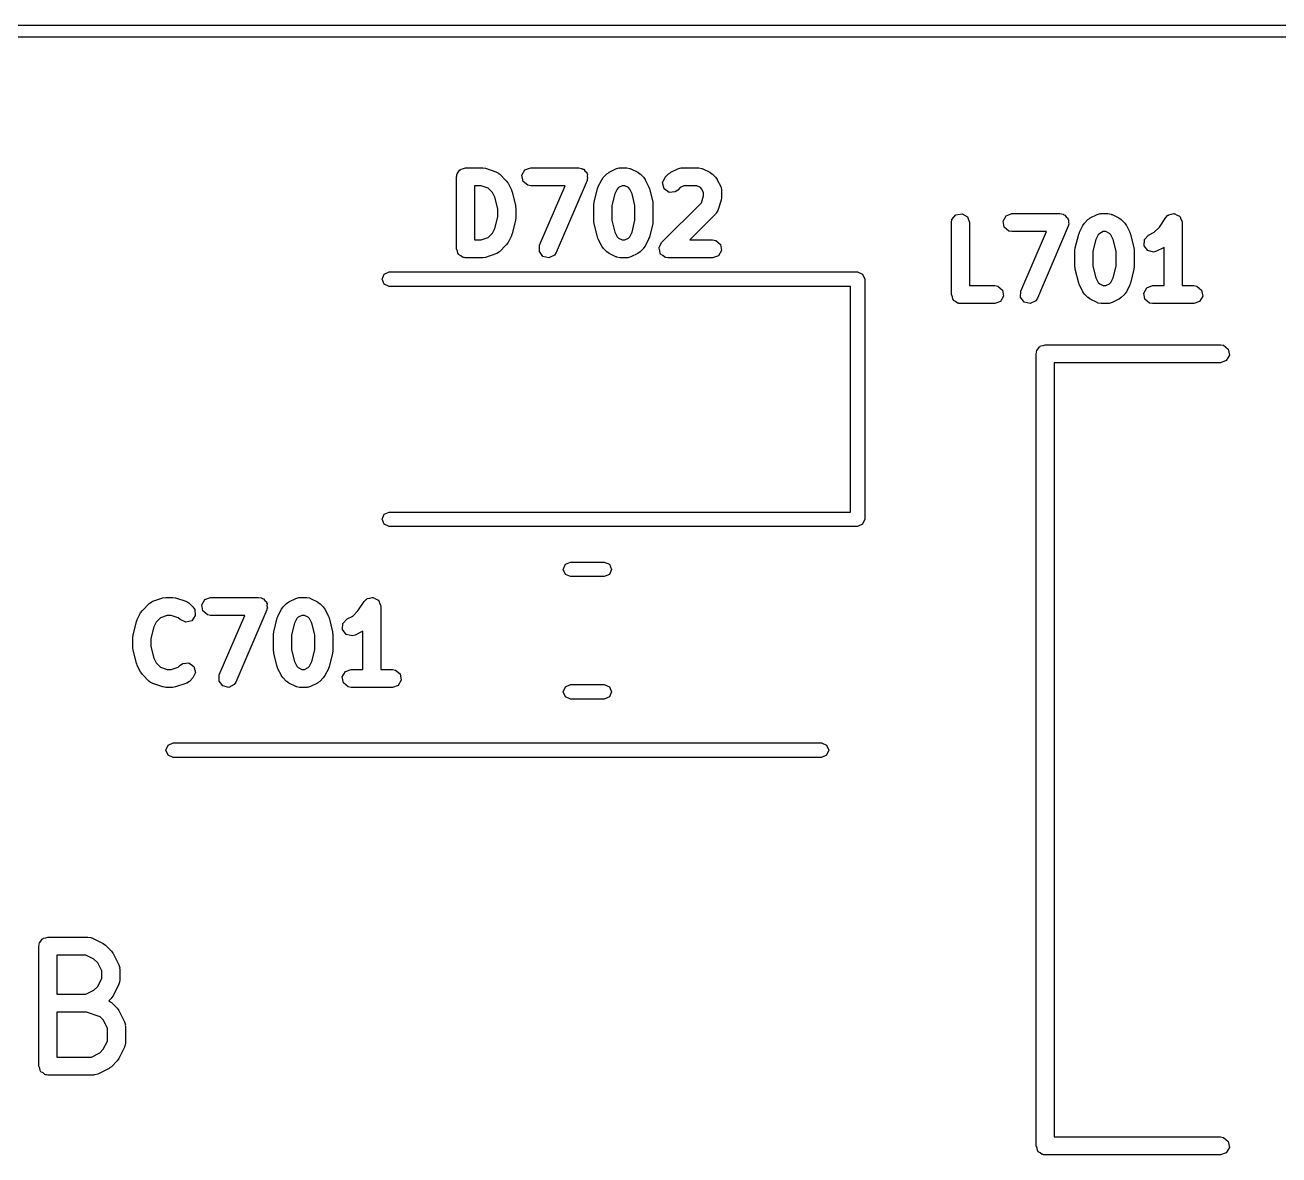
# Model space of a CAD drawing. Extents: x 59.1 to 151.1, y -119.5 to -80.2.
# Drawn here: x 104.79 to 115.23, y -91.36 to -81.95 of the extents above; entities that cross this region are included whole.
import ezdxf

# ---------------------------------------------------------------- set-up
doc = ezdxf.new("R2010")
doc.units = 0
doc.layers.add('BLACK', color=7, linetype='CONTINUOUS')

msp = doc.modelspace()

# ---------------------------------------------------------------- linework, layer by layer
at = {"layer": 'BLACK', "linetype": 'CONTINUOUS'}
for p, q in [((60, -81.95), (149, -81.95)), ((149, -82.05), (60, -82.05)), ((108.385, -83.2144), (108.386, -83.2047)), ((108.385, -83.8144), (108.385, -83.2144)), ((108.386, -83.2014), (108.388, -83.1985)), ((108.386, -83.2047), (108.386, -83.2014)), ((108.388, -83.1985), (108.389, -83.1888)), ((108.389, -83.1888), (108.402, -83.1738)), ((108.402, -83.1738), (108.412, -83.157)), ((108.412, -83.157), (108.418, -83.1547)), ((108.418, -83.1547), (108.422, -83.1495)), ((108.422, -83.1495), (108.441, -83.1461)), ((108.441, -83.1461), (108.46, -83.1394)), ((108.46, -83.1394), (108.603, -83.1394)), ((108.603, -83.1394), (108.625, -83.1433)), ((108.625, -83.1433), (108.626, -83.1433)), ((108.626, -83.1433), (108.712, -83.1718)), ((108.712, -83.1718), (108.735, -83.1843)), ((108.735, -83.1843), (108.737, -83.1881)), ((108.737, -83.1881), (108.741, -83.19)), ((108.741, -83.19), (108.798, -83.2471)), ((108.929, -83.2014), (108.954, -83.157)), ((108.938, -83.2519), (108.929, -83.2014)), ((108.954, -83.157), (109.003, -83.1394)), ((109.003, -83.1394), (109.403, -83.1394)), ((109.403, -83.1394), (109.428, -83.144)), ((109.428, -83.144), (109.435, -83.1496)), ((109.435, -83.1496), (109.444, -83.1517)), ((109.444, -83.1517), (109.454, -83.1657)), ((109.454, -83.1657), (109.468, -83.1769)), ((109.468, -83.1769), (109.469, -83.1857)), ((109.469, -83.1857), (109.474, -83.1927)), ((109.474, -83.1927), (109.473, -83.2102)), ((109.473, -83.2102), (109.476, -83.2275)), ((109.607, -83.2185), (109.635, -83.19)), ((109.635, -83.19), (109.654, -83.1771)), ((109.654, -83.1771), (109.655, -83.1759)), ((109.655, -83.1759), (109.712, -83.1473)), ((109.712, -83.1473), (109.737, -83.1399)), ((109.737, -83.1399), (109.741, -83.141)), ((109.741, -83.141), (109.745, -83.1394)), ((109.745, -83.1394), (109.803, -83.1394)), ((109.803, -83.1394), (109.828, -83.144)), ((109.828, -83.144), (109.832, -83.1468)), ((109.832, -83.1468), (109.836, -83.1473)), ((109.836, -83.1473), (109.893, -83.1759)), ((109.893, -83.1759), (109.911, -83.1893)), ((109.911, -83.1893), (109.913, -83.19)), ((109.913, -83.19), (109.941, -83.2185)), ((110.121, -83.2185), (110.15, -83.19)), ((110.15, -83.19), (110.168, -83.1771)), ((110.168, -83.1771), (110.169, -83.1759)), ((110.169, -83.1759), (110.226, -83.1473)), ((110.226, -83.1473), (110.251, -83.1399)), ((110.251, -83.1399), (110.255, -83.141)), ((110.255, -83.141), (110.26, -83.1394)), ((110.26, -83.1394), (110.403, -83.1394)), ((110.403, -83.1394), (110.428, -83.144)), ((110.428, -83.144), (110.432, -83.1468)), ((110.432, -83.1468), (110.436, -83.1473)), ((110.436, -83.1473), (110.493, -83.1759)), ((110.493, -83.1759), (110.511, -83.1893)), ((110.511, -83.1893), (110.513, -83.19)), ((110.513, -83.19), (110.541, -83.2185)), ((108.535, -83.2894), (108.535, -83.7394)), ((108.59, -83.2894), (108.535, -83.2894)), ((108.648, -83.3086), (108.59, -83.2894)), ((108.684, -83.3446), (108.648, -83.3086)), ((108.798, -83.2471), (108.811, -83.2655)), ((108.811, -83.2655), (108.813, -83.2666)), ((108.813, -83.2666), (108.841, -83.3237)), ((108.977, -83.2849), (108.938, -83.2519)), ((109.003, -83.2894), (108.977, -83.2849)), ((109.289, -83.2894), (109.003, -83.2894)), ((109.076, -83.7849), (109.289, -83.2894)), ((109.472, -83.244), (109.214, -83.844)), ((109.476, -83.2275), (109.472, -83.2351)), ((109.472, -83.2351), (109.472, -83.244)), ((109.53, -83.4248), (109.558, -83.3105)), ((109.558, -83.3105), (109.564, -83.2987)), ((109.564, -83.2952), (109.593, -83.238)), ((109.564, -83.2987), (109.564, -83.2952)), ((109.593, -83.238), (109.606, -83.22)), ((109.606, -83.22), (109.607, -83.2185)), ((109.721, -83.316), (109.702, -83.3549)), ((109.733, -83.3046), (109.721, -83.316)), ((109.763, -83.2894), (109.733, -83.3046)), ((109.785, -83.2894), (109.763, -83.2894)), ((109.815, -83.3046), (109.785, -83.2894)), ((109.827, -83.316), (109.815, -83.3046)), ((109.846, -83.3549), (109.827, -83.316)), ((109.941, -83.2185), (109.954, -83.2369)), ((109.954, -83.2369), (109.955, -83.238)), ((109.955, -83.238), (109.984, -83.2952)), ((109.984, -83.2952), (109.988, -83.3076)), ((109.988, -83.3076), (109.99, -83.3105)), ((109.99, -83.3105), (110.018, -83.4248)), ((110.099, -83.265), (110.121, -83.2185)), ((110.113, -83.3146), (110.099, -83.265)), ((110.155, -83.344), (110.113, -83.3146)), ((110.247, -83.3046), (110.227, -83.3246)), ((110.277, -83.2894), (110.247, -83.3046)), ((110.385, -83.2894), (110.277, -83.2894)), ((110.415, -83.3046), (110.385, -83.2894)), ((110.427, -83.316), (110.415, -83.3046)), ((110.442, -83.3464), (110.427, -83.316)), ((110.541, -83.2185), (110.554, -83.2369)), ((110.554, -83.2369), (110.555, -83.238)), ((110.555, -83.238), (110.584, -83.2952)), ((110.584, -83.2952), (110.591, -83.3201)), ((108.703, -83.3835), (108.684, -83.3446)), ((108.728, -83.4808), (108.703, -83.3835)), ((108.841, -83.3237), (108.845, -83.3362)), ((108.845, -83.3362), (108.847, -83.3391)), ((108.847, -83.3391), (108.875, -83.4534)), ((109.702, -83.3549), (109.678, -83.4522)), ((109.87, -83.4522), (109.846, -83.3549)), ((110.206, -83.3395), (110.155, -83.344)), ((110.227, -83.3246), (110.206, -83.3395)), ((110.423, -83.4311), (110.442, -83.3737)), ((110.442, -83.3737), (110.442, -83.3464)), ((110.588, -83.4096), (110.559, -83.4953)), ((110.592, -83.3859), (110.588, -83.4079)), ((110.588, -83.4079), (110.588, -83.4096)), ((110.591, -83.3201), (110.59, -83.3245)), ((110.59, -83.3245), (110.592, -83.3287)), ((110.592, -83.3287), (110.592, -83.3859)), ((108.728, -83.5481), (108.728, -83.4808)), ((108.875, -83.4534), (108.876, -83.4683)), ((108.876, -83.4683), (108.878, -83.4716)), ((108.878, -83.4716), (108.878, -83.5573)), ((109.528, -83.443), (109.53, -83.4283)), ((109.528, -83.5859), (109.528, -83.443)), ((109.53, -83.4283), (109.53, -83.4248)), ((109.678, -83.4522), (109.678, -83.5766)), ((109.87, -83.5766), (109.87, -83.4522)), ((110.018, -83.4248), (110.019, -83.4397)), ((110.019, -83.4397), (110.02, -83.443)), ((110.02, -83.443), (110.02, -83.5859)), ((110.092, -83.7614), (110.423, -83.4311)), ((110.541, -83.5246), (110.326, -83.7394)), ((110.543, -83.5205), (110.541, -83.5246)), ((110.547, -83.5182), (110.543, -83.5205)), ((110.559, -83.4953), (110.547, -83.5182)), ((112.543, -83.5305), (112.594, -83.5216)), ((112.594, -83.5216), (112.638, -83.5472)), ((112.961, -83.538), (113.009, -83.5204)), ((113.009, -83.5204), (113.409, -83.5204)), ((113.409, -83.5204), (113.435, -83.525)), ((113.435, -83.525), (113.442, -83.5306)), ((113.719, -83.5283), (113.744, -83.5209)), ((113.744, -83.5209), (113.748, -83.522)), ((113.748, -83.522), (113.752, -83.5204)), ((113.752, -83.5204), (113.809, -83.5204)), ((113.809, -83.5204), (113.835, -83.525)), ((113.835, -83.525), (113.839, -83.5278)), ((113.839, -83.5278), (113.843, -83.5283)), ((114.315, -83.5305), (114.336, -83.5267)), ((114.336, -83.5267), (114.357, -83.5206)), ((114.357, -83.5206), (114.361, -83.5223)), ((114.361, -83.5223), (114.365, -83.5216)), ((114.365, -83.5216), (114.384, -83.5324)), ((108.703, -83.6454), (108.728, -83.5481)), ((108.875, -83.5755), (108.847, -83.6898)), ((108.878, -83.5573), (108.875, -83.572)), ((108.875, -83.572), (108.875, -83.5755)), ((109.529, -83.5891), (109.528, -83.5859)), ((109.53, -83.604), (109.529, -83.5891)), ((109.558, -83.7183), (109.53, -83.604)), ((109.678, -83.5766), (109.702, -83.674)), ((109.846, -83.674), (109.87, -83.5766)), ((110.018, -83.604), (109.99, -83.7183)), ((110.02, -83.5859), (110.018, -83.6006)), ((110.018, -83.6006), (110.018, -83.604)), ((112.506, -83.5954), (112.51, -83.5698)), ((112.506, -84.1954), (112.506, -83.5954)), ((112.51, -83.5698), (112.543, -83.5305)), ((112.638, -83.5472), (112.656, -83.5954)), ((112.656, -83.5954), (112.656, -84.1204)), ((112.936, -83.5824), (112.961, -83.538)), ((112.944, -83.6329), (112.936, -83.5824)), ((113.478, -83.625), (113.221, -84.225)), ((113.442, -83.5306), (113.45, -83.5327)), ((113.45, -83.5327), (113.461, -83.5467)), ((113.461, -83.5467), (113.474, -83.5579)), ((113.474, -83.5579), (113.476, -83.5667)), ((113.476, -83.5667), (113.481, -83.5737)), ((113.479, -83.6161), (113.478, -83.625)), ((113.483, -83.6085), (113.479, -83.6161)), ((113.481, -83.5737), (113.48, -83.5912)), ((113.48, -83.5912), (113.483, -83.6085)), ((113.571, -83.6762), (113.599, -83.619)), ((113.599, -83.619), (113.613, -83.601)), ((113.613, -83.601), (113.614, -83.5995)), ((113.614, -83.5995), (113.642, -83.571)), ((113.642, -83.571), (113.66, -83.5581)), ((113.66, -83.5581), (113.662, -83.5569)), ((113.662, -83.5569), (113.719, -83.5283)), ((113.843, -83.5283), (113.9, -83.5569)), ((113.9, -83.5569), (113.918, -83.5703)), ((113.918, -83.5703), (113.92, -83.571)), ((113.92, -83.571), (113.948, -83.5995)), ((113.948, -83.5995), (113.961, -83.6179)), ((113.961, -83.6179), (113.962, -83.619)), ((113.962, -83.619), (113.991, -83.6762)), ((114.237, -83.6334), (114.29, -83.5538)), ((114.29, -83.5538), (114.308, -83.535)), ((114.308, -83.535), (114.312, -83.5338)), ((114.312, -83.5338), (114.315, -83.5305)), ((114.384, -83.5324), (114.404, -83.5412)), ((114.404, -83.5412), (114.406, -83.5451)), ((114.406, -83.5451), (114.41, -83.5472)), ((114.41, -83.5472), (114.417, -83.5677)), ((114.417, -83.5677), (114.427, -83.5872)), ((114.427, -83.5872), (114.426, -83.5914)), ((114.426, -83.5914), (114.427, -83.5954)), ((114.427, -83.5954), (114.427, -84.1204)), ((108.59, -83.7394), (108.648, -83.7203)), ((108.648, -83.7203), (108.684, -83.6843)), ((108.684, -83.6843), (108.703, -83.6454)), ((108.841, -83.7051), (108.813, -83.7623)), ((108.847, -83.6898), (108.841, -83.7016)), ((108.841, -83.7016), (108.841, -83.7051)), ((109.56, -83.7213), (109.558, -83.7183)), ((109.564, -83.7337), (109.56, -83.7213)), ((109.593, -83.7908), (109.564, -83.7337)), ((109.702, -83.674), (109.721, -83.7129)), ((109.721, -83.7129), (109.733, -83.7242)), ((109.733, -83.7242), (109.763, -83.7394)), ((109.785, -83.7394), (109.815, -83.7242)), ((109.815, -83.7242), (109.827, -83.7129)), ((109.827, -83.7129), (109.846, -83.674)), ((109.984, -83.7337), (109.955, -83.7908)), ((109.99, -83.7183), (109.984, -83.7302)), ((109.984, -83.7302), (109.984, -83.7337)), ((112.984, -83.6659), (112.944, -83.6329)), ((113.009, -83.6704), (112.984, -83.6659)), ((113.296, -83.6704), (113.009, -83.6704)), ((113.083, -84.1659), (113.296, -83.6704)), ((113.537, -83.8058), (113.565, -83.6915)), ((113.565, -83.6915), (113.571, -83.6797)), ((113.571, -83.6797), (113.571, -83.6762)), ((113.709, -83.7359), (113.684, -83.8332)), ((113.728, -83.697), (113.709, -83.7359)), ((113.74, -83.6856), (113.728, -83.697)), ((113.77, -83.6704), (113.74, -83.6856)), ((113.792, -83.6704), (113.77, -83.6704)), ((113.822, -83.6856), (113.792, -83.6704)), ((113.834, -83.697), (113.822, -83.6856)), ((113.853, -83.7359), (113.834, -83.697)), ((113.877, -83.8332), (113.853, -83.7359)), ((113.991, -83.6762), (113.994, -83.6886)), ((113.994, -83.6886), (113.996, -83.6915)), ((113.996, -83.6915), (114.025, -83.8058)), ((114.112, -83.737), (114.147, -83.6998)), ((114.147, -83.6998), (114.194, -83.6766)), ((114.194, -83.6766), (114.237, -83.6334)), ((108.391, -83.8327), (108.385, -83.8144)), ((108.395, -83.8519), (108.391, -83.8327)), ((108.535, -83.7394), (108.59, -83.7394)), ((108.741, -83.8389), (108.72, -83.8538)), ((108.798, -83.7817), (108.741, -83.8389)), ((108.799, -83.7803), (108.798, -83.7817)), ((108.813, -83.7623), (108.799, -83.7803)), ((109.074, -83.8361), (109.076, -83.7849)), ((109.104, -83.8772), (109.074, -83.8361)), ((109.594, -83.792), (109.593, -83.7908)), ((109.607, -83.8103), (109.594, -83.792)), ((109.635, -83.8389), (109.607, -83.8103)), ((109.637, -83.8396), (109.635, -83.8389)), ((109.655, -83.8529), (109.637, -83.8396)), ((109.763, -83.7394), (109.785, -83.7394)), ((109.913, -83.8389), (109.894, -83.8518)), ((109.941, -83.8103), (109.913, -83.8389)), ((109.942, -83.8088), (109.941, -83.8103)), ((109.955, -83.7908), (109.942, -83.8088)), ((110.071, -83.8079), (110.072, -83.8048)), ((110.077, -83.8297), (110.071, -83.8079)), ((110.072, -83.8014), (110.083, -83.7818)), ((110.072, -83.8048), (110.072, -83.8014)), ((110.08, -83.8519), (110.077, -83.8297)), ((110.083, -83.7818), (110.092, -83.7614)), ((110.326, -83.7394), (110.517, -83.7394)), ((110.517, -83.7394), (110.543, -83.744)), ((110.543, -83.744), (110.582, -83.7769)), ((110.591, -83.8275), (110.565, -83.8719)), ((110.582, -83.7769), (110.591, -83.8275)), ((113.534, -83.824), (113.537, -83.8093)), ((113.534, -83.9669), (113.534, -83.824)), ((113.537, -83.8093), (113.537, -83.8058)), ((113.684, -83.8332), (113.684, -83.9576)), ((113.877, -83.9576), (113.877, -83.8332)), ((114.025, -83.8058), (114.026, -83.8207)), ((114.026, -83.8207), (114.027, -83.824)), ((114.027, -83.824), (114.027, -83.9669)), ((114.109, -83.7882), (114.112, -83.737)), ((114.14, -83.8294), (114.109, -83.7882)), ((114.189, -83.8414), (114.14, -83.8294)), ((114.214, -83.8339), (114.189, -83.8414)), ((114.272, -83.8054), (114.214, -83.8339)), ((114.273, -83.8042), (114.272, -83.8054)), ((114.277, -83.8009), (114.273, -83.8042)), ((114.277, -84.1204), (114.277, -83.8009)), ((108.4, -83.8563), (108.395, -83.8519)), ((108.402, -83.8626), (108.4, -83.8563)), ((108.419, -83.8724), (108.402, -83.8626)), ((108.434, -83.8849), (108.419, -83.8724)), ((108.444, -83.8866), (108.434, -83.8849)), ((108.447, -83.8883), (108.444, -83.8866)), ((108.45, -83.8877), (108.447, -83.8883)), ((108.46, -83.8894), (108.45, -83.8877)), ((108.603, -83.8894), (108.46, -83.8894)), ((108.604, -83.8889), (108.603, -83.8894)), ((108.626, -83.8856), (108.604, -83.8889)), ((108.712, -83.857), (108.626, -83.8856)), ((108.716, -83.8542), (108.712, -83.857)), ((108.72, -83.8538), (108.716, -83.8542)), ((109.154, -83.8889), (109.104, -83.8772)), ((109.2, -83.8658), (109.154, -83.8889)), ((109.214, -83.844), (109.2, -83.8658)), ((109.712, -83.8815), (109.655, -83.8529)), ((109.716, -83.882), (109.712, -83.8815)), ((109.72, -83.8849), (109.716, -83.882)), ((109.745, -83.8894), (109.72, -83.8849)), ((109.803, -83.8894), (109.745, -83.8894)), ((109.807, -83.8879), (109.803, -83.8894)), ((109.811, -83.8889), (109.807, -83.8879)), ((109.836, -83.8815), (109.811, -83.8889)), ((109.893, -83.8529), (109.836, -83.8815)), ((109.894, -83.8518), (109.893, -83.8529)), ((110.083, -83.8541), (110.08, -83.8519)), ((110.084, -83.8574), (110.083, -83.8541)), ((110.102, -83.8704), (110.084, -83.8574)), ((110.12, -83.8849), (110.102, -83.8704)), ((110.124, -83.8857), (110.12, -83.8849)), ((110.126, -83.8869), (110.124, -83.8857)), ((110.129, -83.8866), (110.126, -83.8869)), ((110.145, -83.8894), (110.129, -83.8866)), ((110.517, -83.8894), (110.145, -83.8894)), ((110.565, -83.8719), (110.517, -83.8894)), ((107.764, -84.067), (107.782, -84.0246)), ((107.782, -84.0246), (107.824, -84.007)), ((107.824, -84.007), (111.724, -84.007)), ((111.724, -84.007), (111.766, -84.0246)), ((111.766, -84.0246), (111.784, -84.067)), ((113.536, -83.9701), (113.534, -83.9669)), ((113.537, -83.985), (113.536, -83.9701)), ((113.565, -84.0993), (113.537, -83.985)), ((113.684, -83.9576), (113.709, -84.055)), ((113.853, -84.055), (113.877, -83.9576)), ((114.025, -83.985), (113.996, -84.0993)), ((114.027, -83.9669), (114.025, -83.9816)), ((114.025, -83.9816), (114.025, -83.985)), ((107.782, -84.1094), (107.764, -84.067)), ((107.824, -84.127), (107.782, -84.1094)), ((111.664, -84.127), (107.824, -84.127)), ((111.664, -86.007), (111.664, -84.127)), ((111.784, -84.067), (111.784, -86.067)), ((112.656, -84.1204), (112.867, -84.1204)), ((112.867, -84.1204), (112.892, -84.125)), ((112.892, -84.125), (112.932, -84.1579)), ((113.567, -84.1023), (113.565, -84.0993)), ((113.571, -84.1147), (113.567, -84.1023)), ((113.599, -84.1718), (113.571, -84.1147)), ((113.709, -84.055), (113.728, -84.0939)), ((113.728, -84.0939), (113.74, -84.1052)), ((113.74, -84.1052), (113.77, -84.1204)), ((113.77, -84.1204), (113.792, -84.1204)), ((113.792, -84.1204), (113.822, -84.1052)), ((113.822, -84.1052), (113.834, -84.0939)), ((113.834, -84.0939), (113.853, -84.055)), ((113.991, -84.1147), (113.962, -84.1718)), ((113.996, -84.0993), (113.991, -84.1112)), ((113.991, -84.1112), (113.991, -84.1147)), ((114.107, -84.1824), (114.133, -84.138)), ((114.133, -84.138), (114.181, -84.1204)), ((114.181, -84.1204), (114.277, -84.1204)), ((114.427, -84.1204), (114.524, -84.1204)), ((114.524, -84.1204), (114.549, -84.125)), ((114.549, -84.125), (114.589, -84.1579)), ((112.513, -84.2137), (112.506, -84.1954)), ((112.516, -84.2329), (112.513, -84.2137)), ((112.521, -84.2373), (112.516, -84.2329)), ((112.523, -84.2436), (112.521, -84.2373)), ((112.54, -84.2534), (112.523, -84.2436)), ((112.555, -84.2659), (112.54, -84.2534)), ((112.915, -84.2529), (112.867, -84.2704)), ((112.94, -84.2085), (112.915, -84.2529)), ((112.932, -84.1579), (112.94, -84.2085)), ((113.08, -84.2171), (113.083, -84.1659)), ((113.111, -84.2582), (113.08, -84.2171)), ((113.161, -84.2699), (113.111, -84.2582)), ((113.207, -84.2468), (113.161, -84.2699)), ((113.221, -84.225), (113.207, -84.2468)), ((113.601, -84.173), (113.599, -84.1718)), ((113.614, -84.1913), (113.601, -84.173)), ((113.642, -84.2199), (113.614, -84.1913)), ((113.644, -84.2206), (113.642, -84.2199)), ((113.662, -84.2339), (113.644, -84.2206)), ((113.719, -84.2625), (113.662, -84.2339)), ((113.9, -84.2339), (113.843, -84.2625)), ((113.901, -84.2328), (113.9, -84.2339)), ((113.92, -84.2199), (113.901, -84.2328)), ((113.948, -84.1913), (113.92, -84.2199)), ((113.949, -84.1898), (113.948, -84.1913)), ((113.962, -84.1718), (113.949, -84.1898)), ((114.116, -84.2329), (114.107, -84.1824)), ((114.155, -84.2659), (114.116, -84.2329)), ((114.572, -84.2529), (114.524, -84.2704)), ((114.598, -84.2085), (114.572, -84.2529)), ((114.589, -84.1579), (114.598, -84.2085)), ((112.565, -84.2676), (112.555, -84.2659)), ((112.568, -84.2693), (112.565, -84.2676)), ((112.571, -84.2687), (112.568, -84.2693)), ((112.581, -84.2704), (112.571, -84.2687)), ((112.867, -84.2704), (112.581, -84.2704)), ((113.723, -84.263), (113.719, -84.2625)), ((113.727, -84.2659), (113.723, -84.263)), ((113.752, -84.2704), (113.727, -84.2659)), ((113.809, -84.2704), (113.752, -84.2704)), ((113.814, -84.2689), (113.809, -84.2704)), ((113.818, -84.2699), (113.814, -84.2689)), ((113.843, -84.2625), (113.818, -84.2699)), ((114.181, -84.2704), (114.155, -84.2659)), ((114.524, -84.2704), (114.181, -84.2704)), ((113.212, -84.675), (113.214, -84.6721)), ((113.213, -84.6783), (113.212, -84.675)), ((113.214, -84.6721), (113.216, -84.6623)), ((113.216, -84.6623), (113.228, -84.6474)), ((113.228, -84.6474), (113.238, -84.6305)), ((113.238, -84.6305), (113.244, -84.6282)), ((113.244, -84.6282), (113.248, -84.623)), ((113.248, -84.623), (113.268, -84.6197)), ((113.268, -84.6197), (113.286, -84.613)), ((113.286, -84.613), (114.746, -84.613)), ((114.746, -84.613), (114.772, -84.6175)), ((114.772, -84.6175), (114.811, -84.6505)), ((114.811, -84.6505), (114.82, -84.701)), ((113.211, -84.688), (113.213, -84.6783)), ((113.211, -91.288), (113.211, -84.688)), ((114.746, -84.763), (113.361, -84.763)), ((113.361, -84.763), (113.361, -91.213)), ((114.794, -84.7455), (114.746, -84.763)), ((114.82, -84.701), (114.794, -84.7455)), ((107.764, -86.067), (107.782, -86.0246)), ((107.782, -86.0246), (107.824, -86.007)), ((107.824, -86.007), (111.664, -86.007)), ((107.782, -86.1094), (107.764, -86.067)), ((107.824, -86.127), (107.782, -86.1094)), ((111.724, -86.127), (107.824, -86.127)), ((111.766, -86.1094), (111.724, -86.127)), ((111.784, -86.067), (111.766, -86.1094)), ((109.273, -86.485), (109.291, -86.4426)), ((109.291, -86.4426), (109.333, -86.425)), ((109.333, -86.425), (109.615, -86.425)), ((109.615, -86.425), (109.657, -86.4426)), ((109.657, -86.4426), (109.675, -86.485)), ((109.291, -86.5274), (109.273, -86.485)), ((109.333, -86.545), (109.291, -86.5274)), ((109.615, -86.545), (109.333, -86.545)), ((109.657, -86.5274), (109.615, -86.545)), ((109.675, -86.485), (109.657, -86.5274)), ((105.825, -86.769), (105.847, -86.754)), ((105.847, -86.754), (105.851, -86.7536)), ((105.851, -86.7536), (105.855, -86.7508)), ((105.855, -86.7508), (105.94, -86.7223)), ((105.94, -86.7223), (105.963, -86.719)), ((105.963, -86.719), (105.964, -86.7184)), ((105.964, -86.7184), (106.021, -86.7184)), ((106.021, -86.7184), (106.043, -86.7223)), ((106.043, -86.7223), (106.045, -86.7223)), ((106.045, -86.7223), (106.131, -86.7508)), ((106.131, -86.7508), (106.154, -86.7633)), ((106.154, -86.7633), (106.156, -86.7671)), ((106.262, -86.7804), (106.287, -86.736)), ((106.287, -86.736), (106.336, -86.7184)), ((106.336, -86.7184), (106.736, -86.7184)), ((106.736, -86.7184), (106.761, -86.723)), ((106.761, -86.723), (106.768, -86.7286)), ((106.768, -86.7286), (106.777, -86.7307)), ((106.777, -86.7307), (106.787, -86.7447)), ((106.787, -86.7447), (106.801, -86.7559)), ((106.801, -86.7559), (106.802, -86.7647)), ((106.802, -86.7647), (106.807, -86.7717)), ((106.968, -86.769), (106.987, -86.7561)), ((106.987, -86.7561), (106.988, -86.7549)), ((106.988, -86.7549), (107.045, -86.7263)), ((107.045, -86.7263), (107.07, -86.7189)), ((107.07, -86.7189), (107.074, -86.72)), ((107.074, -86.72), (107.078, -86.7184)), ((107.078, -86.7184), (107.136, -86.7184)), ((107.136, -86.7184), (107.161, -86.723)), ((107.161, -86.723), (107.165, -86.7258)), ((107.165, -86.7258), (107.169, -86.7263)), ((107.169, -86.7263), (107.226, -86.7549)), ((107.226, -86.7549), (107.244, -86.7683)), ((107.563, -86.8314), (107.616, -86.7518)), ((107.616, -86.7518), (107.634, -86.733)), ((107.634, -86.733), (107.638, -86.7318)), ((107.638, -86.7318), (107.641, -86.7285)), ((107.641, -86.7285), (107.662, -86.7247)), ((107.662, -86.7247), (107.683, -86.7186)), ((107.683, -86.7186), (107.687, -86.7203)), ((107.687, -86.7203), (107.691, -86.7196)), ((107.691, -86.7196), (107.71, -86.7304)), ((107.71, -86.7304), (107.73, -86.7392)), ((107.73, -86.7392), (107.732, -86.7431)), ((107.732, -86.7431), (107.736, -86.7452)), ((107.736, -86.7452), (107.743, -86.7657)), ((105.726, -86.9027), (105.754, -86.8456)), ((105.754, -86.8456), (105.768, -86.8276)), ((105.768, -86.8261), (105.825, -86.769)), ((105.768, -86.8276), (105.768, -86.8261)), ((105.976, -86.8684), (105.919, -86.8876)), ((106.009, -86.8684), (105.976, -86.8684)), ((106.066, -86.8876), (106.009, -86.8684)), ((106.156, -86.7671), (106.16, -86.769)), ((106.16, -86.769), (106.189, -86.7975)), ((106.189, -86.7975), (106.204, -86.8189)), ((106.204, -86.8189), (106.208, -86.87)), ((106.271, -86.8309), (106.262, -86.7804)), ((106.31, -86.8639), (106.271, -86.8309)), ((106.336, -86.8684), (106.31, -86.8639)), ((106.622, -86.8684), (106.336, -86.8684)), ((106.409, -87.3639), (106.622, -86.8684)), ((106.805, -86.823), (106.547, -87.423)), ((106.809, -86.8065), (106.805, -86.8141)), ((106.805, -86.8141), (106.805, -86.823)), ((106.807, -86.7717), (106.806, -86.7892)), ((106.806, -86.7892), (106.809, -86.8065)), ((106.897, -86.8742), (106.926, -86.817)), ((106.926, -86.817), (106.939, -86.799)), ((106.939, -86.799), (106.94, -86.7975)), ((106.94, -86.7975), (106.968, -86.769)), ((107.096, -86.8684), (107.066, -86.8836)), ((107.118, -86.8684), (107.096, -86.8684)), ((107.148, -86.8836), (107.118, -86.8684)), ((107.244, -86.7683), (107.246, -86.769)), ((107.246, -86.769), (107.274, -86.7975)), ((107.274, -86.7975), (107.287, -86.8159)), ((107.287, -86.8159), (107.288, -86.817)), ((107.288, -86.817), (107.317, -86.8742)), ((107.52, -86.8746), (107.563, -86.8314)), ((107.743, -86.7657), (107.753, -86.7852)), ((107.753, -86.7852), (107.752, -86.7894)), ((107.752, -86.7894), (107.753, -86.7934)), ((107.753, -86.7934), (107.753, -87.3184)), ((105.691, -87.0324), (105.72, -86.9181)), ((105.72, -86.9181), (105.725, -86.9063)), ((105.725, -86.9063), (105.726, -86.9027)), ((105.863, -86.9625), (105.839, -87.0598)), ((105.883, -86.9236), (105.863, -86.9625)), ((105.919, -86.8876), (105.883, -86.9236)), ((106.083, -86.9036), (106.066, -86.8876)), ((106.129, -86.9253), (106.083, -86.9036)), ((106.179, -86.912), (106.129, -86.9253)), ((106.208, -86.87), (106.179, -86.912)), ((106.863, -87.0038), (106.891, -86.8895)), ((106.891, -86.8895), (106.897, -86.8777)), ((106.897, -86.8777), (106.897, -86.8742)), ((107.035, -86.9339), (107.011, -87.0312)), ((107.054, -86.895), (107.035, -86.9339)), ((107.066, -86.8836), (107.054, -86.895)), ((107.16, -86.895), (107.148, -86.8836)), ((107.179, -86.9339), (107.16, -86.895)), ((107.203, -87.0312), (107.179, -86.9339)), ((107.317, -86.8742), (107.321, -86.8866)), ((107.321, -86.8866), (107.323, -86.8895)), ((107.323, -86.8895), (107.351, -87.0038)), ((107.435, -86.9862), (107.438, -86.935)), ((107.438, -86.935), (107.473, -86.8978)), ((107.473, -86.8978), (107.52, -86.8746)), ((105.689, -87.0506), (105.692, -87.0358)), ((105.689, -87.1363), (105.689, -87.0506)), ((105.692, -87.0358), (105.691, -87.0324)), ((105.839, -87.0598), (105.839, -87.1271)), ((106.861, -87.022), (106.863, -87.0073)), ((106.861, -87.1649), (106.861, -87.022)), ((106.863, -87.0073), (106.863, -87.0038)), ((107.011, -87.0312), (107.011, -87.1556)), ((107.203, -87.1556), (107.203, -87.0312)), ((107.351, -87.0038), (107.352, -87.0187)), ((107.352, -87.0187), (107.353, -87.022)), ((107.353, -87.022), (107.353, -87.1649)), ((107.466, -87.0274), (107.435, -86.9862)), ((107.516, -87.0394), (107.466, -87.0274)), ((107.541, -87.0319), (107.516, -87.0394)), ((107.598, -87.0034), (107.541, -87.0319)), ((107.599, -87.0022), (107.598, -87.0034)), ((107.603, -86.9989), (107.599, -87.0022)), ((107.603, -87.3184), (107.603, -86.9989)), ((105.69, -87.1395), (105.689, -87.1363)), ((105.691, -87.1545), (105.69, -87.1395)), ((105.72, -87.2688), (105.691, -87.1545)), ((105.839, -87.1271), (105.863, -87.2244)), ((106.862, -87.1681), (106.861, -87.1649)), ((106.863, -87.183), (106.862, -87.1681)), ((107.011, -87.1556), (107.035, -87.253)), ((107.179, -87.253), (107.203, -87.1556)), ((107.353, -87.1649), (107.351, -87.1796)), ((107.351, -87.1796), (107.351, -87.183)), ((105.722, -87.2717), (105.72, -87.2688)), ((105.726, -87.2841), (105.722, -87.2717)), ((105.754, -87.3413), (105.726, -87.2841)), ((105.863, -87.2244), (105.883, -87.2633)), ((105.883, -87.2633), (105.919, -87.2993)), ((106.066, -87.2993), (106.083, -87.2833)), ((106.083, -87.2833), (106.104, -87.2683)), ((106.104, -87.2683), (106.155, -87.2638)), ((106.155, -87.2638), (106.197, -87.2933)), ((106.891, -87.2973), (106.863, -87.183)), ((107.035, -87.253), (107.054, -87.2919)), ((107.16, -87.2919), (107.179, -87.253)), ((107.351, -87.183), (107.323, -87.2973)), ((105.755, -87.3424), (105.754, -87.3413)), ((105.768, -87.3607), (105.755, -87.3424)), ((105.825, -87.4179), (105.768, -87.3607)), ((105.919, -87.2993), (105.976, -87.3184)), ((105.976, -87.3184), (106.009, -87.3184)), ((106.009, -87.3184), (106.066, -87.2993)), ((106.189, -87.3893), (106.16, -87.4179)), ((106.21, -87.3428), (106.189, -87.3893)), ((106.197, -87.2933), (106.21, -87.3428)), ((106.407, -87.4151), (106.409, -87.3639)), ((106.893, -87.3003), (106.891, -87.2973)), ((106.897, -87.3127), (106.893, -87.3003)), ((106.926, -87.3698), (106.897, -87.3127)), ((106.927, -87.371), (106.926, -87.3698)), ((106.94, -87.3893), (106.927, -87.371)), ((106.968, -87.4179), (106.94, -87.3893)), ((107.054, -87.2919), (107.066, -87.3032)), ((107.066, -87.3032), (107.096, -87.3184)), ((107.096, -87.3184), (107.118, -87.3184)), ((107.118, -87.3184), (107.148, -87.3032)), ((107.148, -87.3032), (107.16, -87.2919)), ((107.274, -87.3893), (107.246, -87.4179)), ((107.275, -87.3878), (107.274, -87.3893)), ((107.288, -87.3698), (107.275, -87.3878)), ((107.317, -87.3127), (107.288, -87.3698)), ((107.323, -87.2973), (107.317, -87.3092)), ((107.317, -87.3092), (107.317, -87.3127)), ((107.433, -87.3804), (107.459, -87.336)), ((107.442, -87.4309), (107.433, -87.3804)), ((107.459, -87.336), (107.507, -87.3184)), ((107.507, -87.3184), (107.603, -87.3184)), ((107.753, -87.3184), (107.85, -87.3184)), ((107.85, -87.3184), (107.876, -87.323)), ((107.876, -87.323), (107.915, -87.3559)), ((107.915, -87.3559), (107.924, -87.4065)), ((105.829, -87.4198), (105.825, -87.4179)), ((105.832, -87.4236), (105.829, -87.4198)), ((105.855, -87.436), (105.832, -87.4236)), ((105.94, -87.4646), (105.855, -87.436)), ((105.942, -87.4645), (105.94, -87.4646)), ((105.964, -87.4684), (105.942, -87.4645)), ((106.021, -87.4684), (105.964, -87.4684)), ((106.023, -87.4679), (106.021, -87.4684)), ((106.045, -87.4646), (106.023, -87.4679)), ((106.131, -87.436), (106.045, -87.4646)), ((106.134, -87.4332), (106.131, -87.436)), ((106.139, -87.4328), (106.134, -87.4332)), ((106.16, -87.4179), (106.139, -87.4328)), ((106.437, -87.4562), (106.407, -87.4151)), ((106.487, -87.4679), (106.437, -87.4562)), ((106.533, -87.4448), (106.487, -87.4679)), ((106.547, -87.423), (106.533, -87.4448)), ((106.97, -87.4186), (106.968, -87.4179)), ((106.988, -87.4319), (106.97, -87.4186)), ((107.045, -87.4605), (106.988, -87.4319)), ((107.049, -87.461), (107.045, -87.4605)), ((107.053, -87.4639), (107.049, -87.461)), ((107.078, -87.4684), (107.053, -87.4639)), ((107.136, -87.4684), (107.078, -87.4684)), ((107.14, -87.4669), (107.136, -87.4684)), ((107.144, -87.4679), (107.14, -87.4669)), ((107.169, -87.4605), (107.144, -87.4679)), ((107.226, -87.4319), (107.169, -87.4605)), ((107.227, -87.4308), (107.226, -87.4319)), ((107.246, -87.4179), (107.227, -87.4308)), ((107.481, -87.4639), (107.442, -87.4309)), ((107.507, -87.4684), (107.481, -87.4639)), ((107.85, -87.4684), (107.507, -87.4684)), ((107.898, -87.4509), (107.85, -87.4684)), ((107.924, -87.4065), (107.898, -87.4509)), ((109.273, -87.505), (109.291, -87.4626)), ((109.291, -87.4626), (109.333, -87.445)), ((109.333, -87.445), (109.615, -87.445)), ((109.615, -87.445), (109.657, -87.4626)), ((109.657, -87.4626), (109.675, -87.505)), ((109.291, -87.5474), (109.273, -87.505)), ((109.333, -87.565), (109.291, -87.5474)), ((109.615, -87.565), (109.333, -87.565)), ((109.657, -87.5474), (109.615, -87.565)), ((109.675, -87.505), (109.657, -87.5474)), ((105.964, -87.991), (105.982, -87.9486)), ((105.982, -88.0334), (105.964, -87.991)), ((105.982, -87.9486), (106.024, -87.931)), ((106.024, -87.931), (111.424, -87.931)), ((111.424, -87.931), (111.466, -87.9486)), ((111.466, -87.9486), (111.484, -87.991)), ((111.484, -87.991), (111.466, -88.0334)), ((106.024, -88.051), (105.982, -88.0334)), ((111.424, -88.051), (106.024, -88.051)), ((111.466, -88.0334), (111.424, -88.051)), ((104.911, -89.5967), (104.923, -89.5818)), ((104.923, -89.5818), (104.933, -89.5649)), ((104.933, -89.5649), (104.939, -89.5626)), ((104.939, -89.5626), (104.944, -89.5574)), ((104.944, -89.5574), (104.963, -89.554)), ((104.963, -89.554), (104.981, -89.5474)), ((104.981, -89.5474), (105.315, -89.5474)), ((105.315, -89.5474), (105.34, -89.5519)), ((105.34, -89.5519), (105.344, -89.5548)), ((105.344, -89.5548), (105.348, -89.5553)), ((105.348, -89.5553), (105.443, -89.6029)), ((104.906, -89.6224), (104.908, -89.6126)), ((104.906, -90.6224), (104.906, -89.6224)), ((104.907, -89.6094), (104.909, -89.6065)), ((104.908, -89.6126), (104.907, -89.6094)), ((104.909, -89.6065), (104.911, -89.5967)), ((105.443, -89.6029), (105.461, -89.6163)), ((105.461, -89.6163), (105.463, -89.617)), ((105.463, -89.617), (105.51, -89.6646)), ((105.51, -89.6646), (105.523, -89.683)), ((105.523, -89.683), (105.525, -89.6841)), ((105.525, -89.6841), (105.572, -89.7793)), ((105.056, -89.6974), (105.056, -90.0236)), ((105.297, -89.6974), (105.056, -89.6974)), ((105.365, -89.7316), (105.297, -89.6974)), ((105.396, -89.762), (105.365, -89.7316)), ((105.43, -89.8306), (105.396, -89.762)), ((105.572, -89.7793), (105.58, -89.8043)), ((105.396, -89.9589), (105.43, -89.8904)), ((105.43, -89.8904), (105.43, -89.8306)), ((105.58, -89.8043), (105.579, -89.8086)), ((105.579, -89.8086), (105.58, -89.8129)), ((105.58, -89.8129), (105.58, -89.9081)), ((105.297, -90.0236), (105.365, -89.9893)), ((105.365, -89.9893), (105.396, -89.9589)), ((105.572, -89.9416), (105.525, -90.0369)), ((105.573, -89.9372), (105.572, -89.9416)), ((105.576, -89.9337), (105.573, -89.9372)), ((105.58, -89.9081), (105.576, -89.9337)), ((105.056, -90.0236), (105.297, -90.0236)), ((105.51, -90.0564), (105.488, -90.0788)), ((105.488, -90.0788), (105.504, -90.0874)), ((105.504, -90.0874), (105.506, -90.0913)), ((105.506, -90.0913), (105.51, -90.0932)), ((105.511, -90.0549), (105.51, -90.0564)), ((105.51, -90.0932), (105.558, -90.1408)), ((105.525, -90.0369), (105.511, -90.0549)), ((105.056, -90.1736), (105.056, -90.5474)), ((105.302, -90.1736), (105.056, -90.1736)), ((105.417, -90.2117), (105.302, -90.1736)), ((105.558, -90.1408), (105.571, -90.1591)), ((105.571, -90.1591), (105.572, -90.1603)), ((105.572, -90.1603), (105.62, -90.2555)), ((105.443, -90.2382), (105.417, -90.2117)), ((105.478, -90.3068), (105.443, -90.2382)), ((105.478, -90.4142), (105.478, -90.3068)), ((105.62, -90.2555), (105.627, -90.2805)), ((105.627, -90.2805), (105.626, -90.2848)), ((105.626, -90.2848), (105.628, -90.289)), ((105.628, -90.289), (105.628, -90.4319)), ((105.443, -90.4827), (105.478, -90.4142)), ((105.344, -90.5474), (105.413, -90.5131)), ((105.413, -90.5131), (105.443, -90.4827)), ((105.62, -90.4654), (105.572, -90.5607)), ((105.623, -90.4576), (105.62, -90.461)), ((105.62, -90.461), (105.62, -90.4654)), ((105.628, -90.4319), (105.623, -90.4576)), ((104.913, -90.6407), (104.906, -90.6224)), ((105.056, -90.5474), (105.344, -90.5474)), ((105.51, -90.6278), (105.492, -90.6407)), ((105.558, -90.5802), (105.51, -90.6278)), ((105.559, -90.5787), (105.558, -90.5802)), ((105.572, -90.5607), (105.559, -90.5787)), ((104.916, -90.6599), (104.913, -90.6407)), ((104.921, -90.6642), (104.916, -90.6599)), ((104.924, -90.6706), (104.921, -90.6642)), ((104.941, -90.6803), (104.924, -90.6706)), ((104.956, -90.6929), (104.941, -90.6803)), ((104.965, -90.6946), (104.956, -90.6929)), ((104.968, -90.6962), (104.965, -90.6946)), ((104.971, -90.6957), (104.968, -90.6962)), ((104.981, -90.6974), (104.971, -90.6957)), ((105.362, -90.6974), (104.981, -90.6974)), ((105.366, -90.6958), (105.362, -90.6974)), ((105.371, -90.6969), (105.366, -90.6958)), ((105.396, -90.6895), (105.371, -90.6969)), ((105.491, -90.6418), (105.396, -90.6895)), ((105.492, -90.6407), (105.491, -90.6418)), ((113.361, -91.213), (114.746, -91.213)), ((114.746, -91.213), (114.772, -91.2175)), ((114.772, -91.2175), (114.811, -91.2505)), ((114.811, -91.2505), (114.82, -91.301)), ((113.218, -91.3063), (113.211, -91.288)), ((113.221, -91.3255), (113.218, -91.3063)), ((113.226, -91.3298), (113.221, -91.3255)), ((113.229, -91.3362), (113.226, -91.3298)), ((113.245, -91.346), (113.229, -91.3362)), ((113.26, -91.3585), (113.245, -91.346)), ((113.27, -91.3602), (113.26, -91.3585)), ((114.794, -91.3455), (114.746, -91.363)), ((114.82, -91.301), (114.794, -91.3455)), ((113.273, -91.3619), (113.27, -91.3602)), ((113.276, -91.3613), (113.273, -91.3619)), ((113.286, -91.363), (113.276, -91.3613)), ((114.746, -91.363), (113.286, -91.363))]:
    msp.add_line(p, q, dxfattribs=at)

doc.saveas('drawing.dxf')
